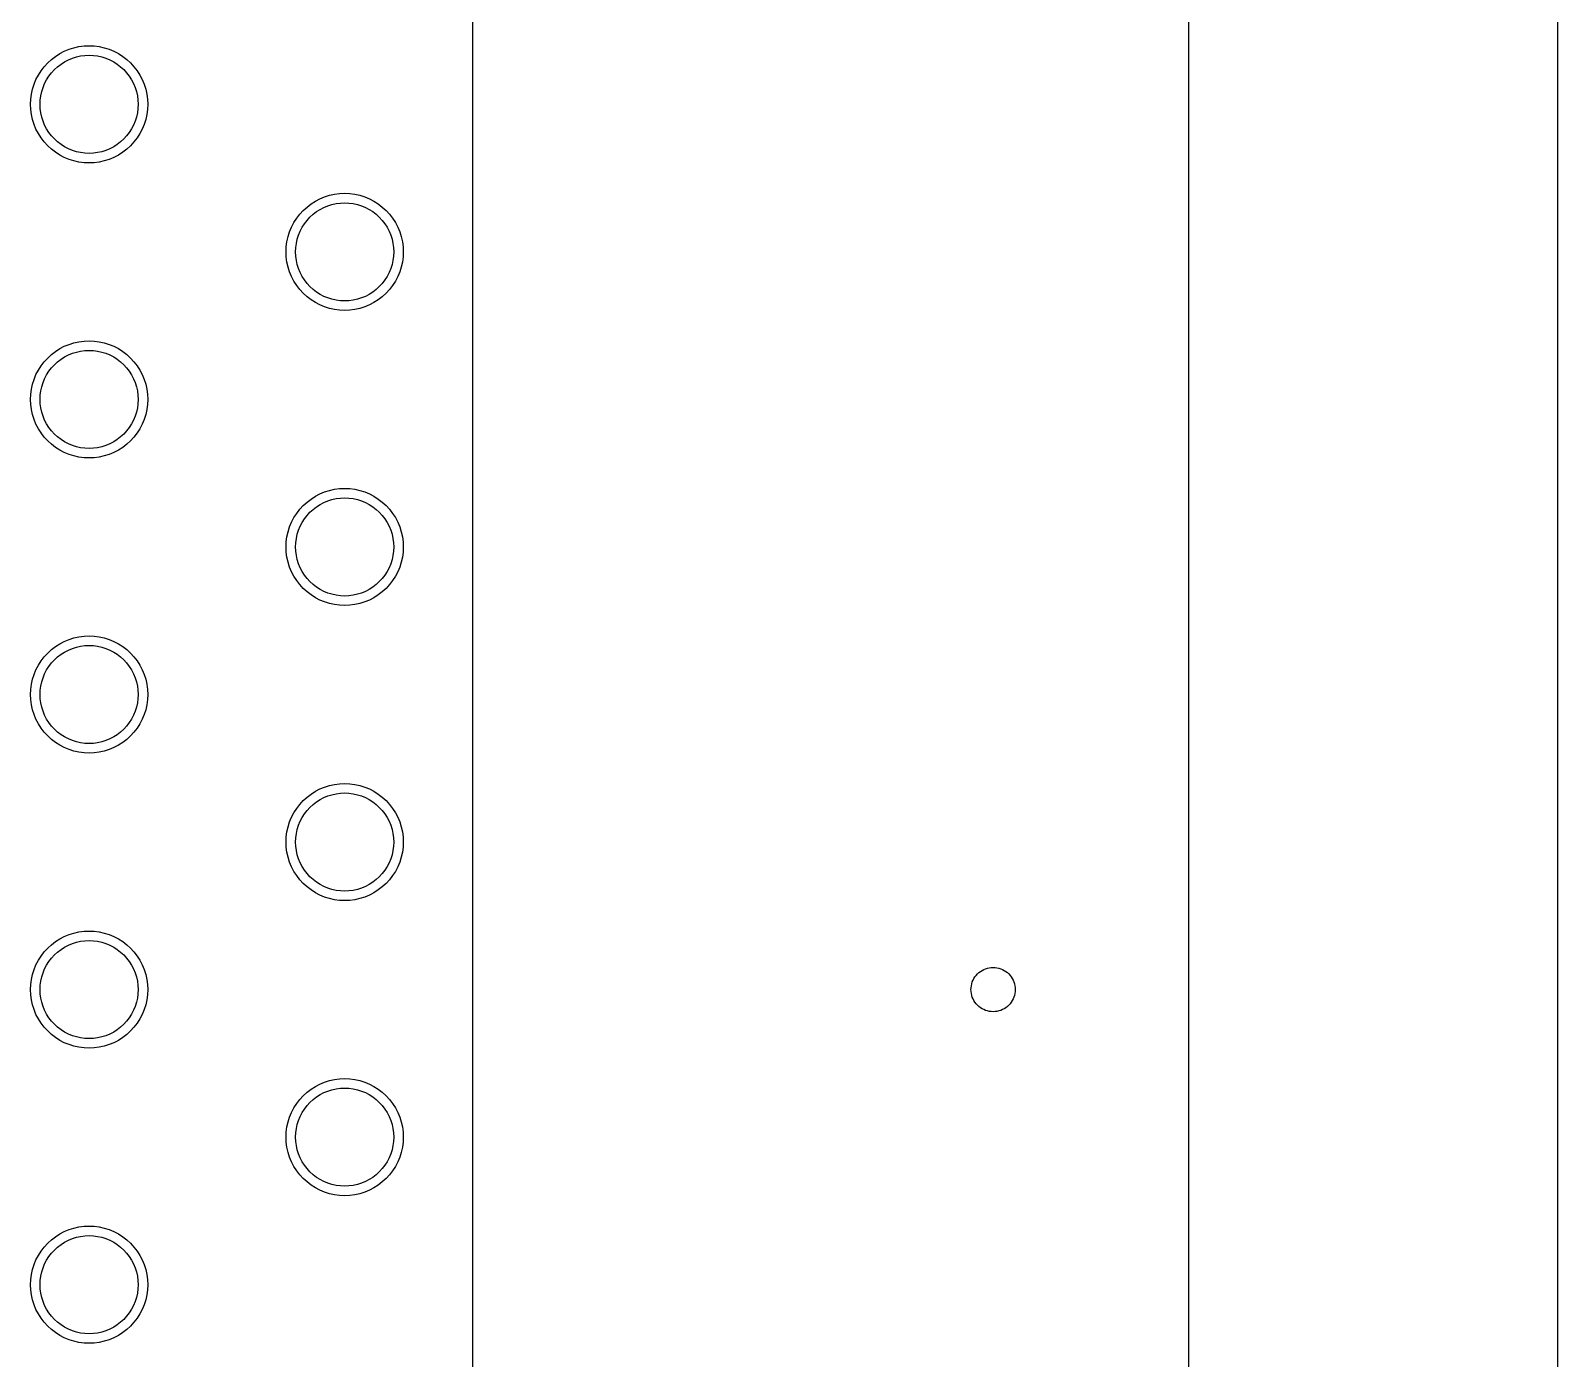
# Model space of a CAD drawing. Header units: millimetres. Extents: x 0 to 2033, y -1000001 to 3212.
# Drawn here: x 365 to 572, y 1225 to 1405 of the extents above; entities that cross this region are included whole.
import ezdxf

# ---------------------------------------------------------------- set-up
doc = ezdxf.new("R2010")
doc.units = ezdxf.units.MM
doc.layers.add('DRAWING', color=7, linetype='Continuous')

msp = doc.modelspace()

# ---------------------------------------------------------------- linework, layer by layer
at = {"layer": 'DRAWING', "linetype": 'CONTINUOUS', "true_color": 0x111111}
msp.add_line((522, 3150), (522, 320), dxfattribs=at)
at = {"layer": 'DRAWING', "linetype": 'CONTINUOUS', "true_color": 0xff6a00}
msp.add_line((572, 3150), (572, 320), dxfattribs=at)
at = {"layer": 'DRAWING', "linetype": 'CONTINUOUS', "true_color": 0x222222}
msp.add_line((424.92, 3135), (424.92, 335), dxfattribs=at)
at = {"layer": 'DRAWING', "linetype": 'CONTINUOUS', "true_color": 0xff1a1a}
for points in [[(380.9, 1395), (380.87, 1394.31), (380.78, 1393.62), (380.63, 1392.94), (380.42, 1392.28), (380.16, 1391.64), (379.84, 1391.03), (379.46, 1390.45), (379.04, 1389.9), (378.57, 1389.39), (378.06, 1388.92), (377.51, 1388.5), (376.93, 1388.12), (376.32, 1387.8), (375.68, 1387.54), (375.02, 1387.33), (374.34, 1387.18), (373.65, 1387.09), (372.96, 1387.06), (372.27, 1387.09), (371.58, 1387.18), (370.9, 1387.33), (370.24, 1387.54), (369.6, 1387.8), (368.99, 1388.12), (368.41, 1388.5), (367.86, 1388.92), (367.35, 1389.39), (366.88, 1389.9), (366.46, 1390.45), (366.08, 1391.03), (365.76, 1391.64), (365.5, 1392.28), (365.29, 1392.94), (365.14, 1393.62), (365.05, 1394.31), (365.02, 1395), (365.05, 1395.69), (365.14, 1396.38), (365.29, 1397.06), (365.5, 1397.72), (365.76, 1398.36), (366.08, 1398.97), (366.46, 1399.55), (366.88, 1400.1), (367.35, 1400.61), (367.86, 1401.08), (368.41, 1401.5), (368.99, 1401.88), (369.6, 1402.2), (370.24, 1402.46), (370.9, 1402.67), (371.58, 1402.82), (372.27, 1402.91), (372.96, 1402.94), (373.65, 1402.91), (374.34, 1402.82), (375.02, 1402.67), (375.68, 1402.46), (376.32, 1402.2), (376.93, 1401.88), (377.51, 1401.5), (378.06, 1401.08), (378.57, 1400.61), (379.04, 1400.1), (379.46, 1399.55), (379.84, 1398.97), (380.16, 1398.36), (380.42, 1397.72), (380.63, 1397.06), (380.78, 1396.38), (380.87, 1395.69), (380.9, 1395)], [(415.54, 1375), (415.51, 1374.31), (415.42, 1373.62), (415.27, 1372.94), (415.06, 1372.28), (414.8, 1371.64), (414.48, 1371.03), (414.1, 1370.45), (413.68, 1369.9), (413.21, 1369.39), (412.7, 1368.92), (412.15, 1368.5), (411.57, 1368.12), (410.96, 1367.8), (410.32, 1367.54), (409.66, 1367.33), (408.98, 1367.18), (408.29, 1367.09), (407.6, 1367.06), (406.91, 1367.09), (406.22, 1367.18), (405.54, 1367.33), (404.88, 1367.54), (404.24, 1367.8), (403.63, 1368.12), (403.05, 1368.5), (402.5, 1368.92), (401.99, 1369.39), (401.52, 1369.9), (401.1, 1370.45), (400.72, 1371.03), (400.4, 1371.64), (400.14, 1372.28), (399.93, 1372.94), (399.78, 1373.62), (399.69, 1374.31), (399.66, 1375), (399.69, 1375.69), (399.78, 1376.38), (399.93, 1377.06), (400.14, 1377.72), (400.4, 1378.36), (400.72, 1378.97), (401.1, 1379.55), (401.52, 1380.1), (401.99, 1380.61), (402.5, 1381.08), (403.05, 1381.5), (403.63, 1381.88), (404.24, 1382.2), (404.88, 1382.46), (405.54, 1382.67), (406.22, 1382.82), (406.91, 1382.91), (407.6, 1382.94), (408.29, 1382.91), (408.98, 1382.82), (409.66, 1382.67), (410.32, 1382.46), (410.96, 1382.2), (411.57, 1381.88), (412.15, 1381.5), (412.7, 1381.08), (413.21, 1380.61), (413.68, 1380.1), (414.1, 1379.55), (414.48, 1378.97), (414.8, 1378.36), (415.06, 1377.72), (415.27, 1377.06), (415.42, 1376.38), (415.51, 1375.69), (415.54, 1375)], [(380.9, 1355), (380.87, 1354.31), (380.78, 1353.62), (380.63, 1352.94), (380.42, 1352.28), (380.16, 1351.64), (379.84, 1351.03), (379.46, 1350.45), (379.04, 1349.9), (378.57, 1349.39), (378.06, 1348.92), (377.51, 1348.5), (376.93, 1348.12), (376.32, 1347.8), (375.68, 1347.54), (375.02, 1347.33), (374.34, 1347.18), (373.65, 1347.09), (372.96, 1347.06), (372.27, 1347.09), (371.58, 1347.18), (370.9, 1347.33), (370.24, 1347.54), (369.6, 1347.8), (368.99, 1348.12), (368.41, 1348.5), (367.86, 1348.92), (367.35, 1349.39), (366.88, 1349.9), (366.46, 1350.45), (366.08, 1351.03), (365.76, 1351.64), (365.5, 1352.28), (365.29, 1352.94), (365.14, 1353.62), (365.05, 1354.31), (365.02, 1355), (365.05, 1355.69), (365.14, 1356.38), (365.29, 1357.06), (365.5, 1357.72), (365.76, 1358.36), (366.08, 1358.97), (366.46, 1359.55), (366.88, 1360.1), (367.35, 1360.61), (367.86, 1361.08), (368.41, 1361.5), (368.99, 1361.88), (369.6, 1362.2), (370.24, 1362.46), (370.9, 1362.67), (371.58, 1362.82), (372.27, 1362.91), (372.96, 1362.94), (373.65, 1362.91), (374.34, 1362.82), (375.02, 1362.67), (375.68, 1362.46), (376.32, 1362.2), (376.93, 1361.88), (377.51, 1361.5), (378.06, 1361.08), (378.57, 1360.61), (379.04, 1360.1), (379.46, 1359.55), (379.84, 1358.97), (380.16, 1358.36), (380.42, 1357.72), (380.63, 1357.06), (380.78, 1356.38), (380.87, 1355.69), (380.9, 1355)], [(415.54, 1335), (415.51, 1334.31), (415.42, 1333.62), (415.27, 1332.94), (415.06, 1332.28), (414.8, 1331.64), (414.48, 1331.03), (414.1, 1330.45), (413.68, 1329.9), (413.21, 1329.39), (412.7, 1328.92), (412.15, 1328.5), (411.57, 1328.12), (410.96, 1327.8), (410.32, 1327.54), (409.66, 1327.33), (408.98, 1327.18), (408.29, 1327.09), (407.6, 1327.06), (406.91, 1327.09), (406.22, 1327.18), (405.54, 1327.33), (404.88, 1327.54), (404.24, 1327.8), (403.63, 1328.12), (403.05, 1328.5), (402.5, 1328.92), (401.99, 1329.39), (401.52, 1329.9), (401.1, 1330.45), (400.72, 1331.03), (400.4, 1331.64), (400.14, 1332.28), (399.93, 1332.94), (399.78, 1333.62), (399.69, 1334.31), (399.66, 1335), (399.69, 1335.69), (399.78, 1336.38), (399.93, 1337.06), (400.14, 1337.72), (400.4, 1338.36), (400.72, 1338.97), (401.1, 1339.55), (401.52, 1340.1), (401.99, 1340.61), (402.5, 1341.08), (403.05, 1341.5), (403.63, 1341.88), (404.24, 1342.2), (404.88, 1342.46), (405.54, 1342.67), (406.22, 1342.82), (406.91, 1342.91), (407.6, 1342.94), (408.29, 1342.91), (408.98, 1342.82), (409.66, 1342.67), (410.32, 1342.46), (410.96, 1342.2), (411.57, 1341.88), (412.15, 1341.5), (412.7, 1341.08), (413.21, 1340.61), (413.68, 1340.1), (414.1, 1339.55), (414.48, 1338.97), (414.8, 1338.36), (415.06, 1337.72), (415.27, 1337.06), (415.42, 1336.38), (415.51, 1335.69), (415.54, 1335)], [(380.9, 1315), (380.87, 1314.31), (380.78, 1313.62), (380.63, 1312.94), (380.42, 1312.28), (380.16, 1311.64), (379.84, 1311.03), (379.46, 1310.45), (379.04, 1309.9), (378.57, 1309.39), (378.06, 1308.92), (377.51, 1308.5), (376.93, 1308.12), (376.32, 1307.8), (375.68, 1307.54), (375.02, 1307.33), (374.34, 1307.18), (373.65, 1307.09), (372.96, 1307.06), (372.27, 1307.09), (371.58, 1307.18), (370.9, 1307.33), (370.24, 1307.54), (369.6, 1307.8), (368.99, 1308.12), (368.41, 1308.5), (367.86, 1308.92), (367.35, 1309.39), (366.88, 1309.9), (366.46, 1310.45), (366.08, 1311.03), (365.76, 1311.64), (365.5, 1312.28), (365.29, 1312.94), (365.14, 1313.62), (365.05, 1314.31), (365.02, 1315), (365.05, 1315.69), (365.14, 1316.38), (365.29, 1317.06), (365.5, 1317.72), (365.76, 1318.36), (366.08, 1318.97), (366.46, 1319.55), (366.88, 1320.1), (367.35, 1320.61), (367.86, 1321.08), (368.41, 1321.5), (368.99, 1321.88), (369.6, 1322.2), (370.24, 1322.46), (370.9, 1322.67), (371.58, 1322.82), (372.27, 1322.91), (372.96, 1322.94), (373.65, 1322.91), (374.34, 1322.82), (375.02, 1322.67), (375.68, 1322.46), (376.32, 1322.2), (376.93, 1321.88), (377.51, 1321.5), (378.06, 1321.08), (378.57, 1320.61), (379.04, 1320.1), (379.46, 1319.55), (379.84, 1318.97), (380.16, 1318.36), (380.42, 1317.72), (380.63, 1317.06), (380.78, 1316.38), (380.87, 1315.69), (380.9, 1315)], [(415.54, 1295), (415.51, 1294.31), (415.42, 1293.62), (415.27, 1292.94), (415.06, 1292.28), (414.8, 1291.64), (414.48, 1291.03), (414.1, 1290.45), (413.68, 1289.9), (413.21, 1289.39), (412.7, 1288.92), (412.15, 1288.5), (411.57, 1288.12), (410.96, 1287.8), (410.32, 1287.54), (409.66, 1287.33), (408.98, 1287.18), (408.29, 1287.09), (407.6, 1287.06), (406.91, 1287.09), (406.22, 1287.18), (405.54, 1287.33), (404.88, 1287.54), (404.24, 1287.8), (403.63, 1288.12), (403.05, 1288.5), (402.5, 1288.92), (401.99, 1289.39), (401.52, 1289.9), (401.1, 1290.45), (400.72, 1291.03), (400.4, 1291.64), (400.14, 1292.28), (399.93, 1292.94), (399.78, 1293.62), (399.69, 1294.31), (399.66, 1295), (399.69, 1295.69), (399.78, 1296.38), (399.93, 1297.06), (400.14, 1297.72), (400.4, 1298.36), (400.72, 1298.97), (401.1, 1299.55), (401.52, 1300.1), (401.99, 1300.61), (402.5, 1301.08), (403.05, 1301.5), (403.63, 1301.88), (404.24, 1302.2), (404.88, 1302.46), (405.54, 1302.67), (406.22, 1302.82), (406.91, 1302.91), (407.6, 1302.94), (408.29, 1302.91), (408.98, 1302.82), (409.66, 1302.67), (410.32, 1302.46), (410.96, 1302.2), (411.57, 1301.88), (412.15, 1301.5), (412.7, 1301.08), (413.21, 1300.61), (413.68, 1300.1), (414.1, 1299.55), (414.48, 1298.97), (414.8, 1298.36), (415.06, 1297.72), (415.27, 1297.06), (415.42, 1296.38), (415.51, 1295.69), (415.54, 1295)], [(380.9, 1275), (380.87, 1274.31), (380.78, 1273.62), (380.63, 1272.94), (380.42, 1272.28), (380.16, 1271.64), (379.84, 1271.03), (379.46, 1270.45), (379.04, 1269.9), (378.57, 1269.39), (378.06, 1268.92), (377.51, 1268.5), (376.93, 1268.12), (376.32, 1267.8), (375.68, 1267.54), (375.02, 1267.33), (374.34, 1267.18), (373.65, 1267.09), (372.96, 1267.06), (372.27, 1267.09), (371.58, 1267.18), (370.9, 1267.33), (370.24, 1267.54), (369.6, 1267.8), (368.99, 1268.12), (368.41, 1268.5), (367.86, 1268.92), (367.35, 1269.39), (366.88, 1269.9), (366.46, 1270.45), (366.08, 1271.03), (365.76, 1271.64), (365.5, 1272.28), (365.29, 1272.94), (365.14, 1273.62), (365.05, 1274.31), (365.02, 1275), (365.05, 1275.69), (365.14, 1276.38), (365.29, 1277.06), (365.5, 1277.72), (365.76, 1278.36), (366.08, 1278.97), (366.46, 1279.55), (366.88, 1280.1), (367.35, 1280.61), (367.86, 1281.08), (368.41, 1281.5), (368.99, 1281.88), (369.6, 1282.2), (370.24, 1282.46), (370.9, 1282.67), (371.58, 1282.82), (372.27, 1282.91), (372.96, 1282.94), (373.65, 1282.91), (374.34, 1282.82), (375.02, 1282.67), (375.68, 1282.46), (376.32, 1282.2), (376.93, 1281.88), (377.51, 1281.5), (378.06, 1281.08), (378.57, 1280.61), (379.04, 1280.1), (379.46, 1279.55), (379.84, 1278.97), (380.16, 1278.36), (380.42, 1277.72), (380.63, 1277.06), (380.78, 1276.38), (380.87, 1275.69), (380.9, 1275)], [(415.54, 1255), (415.51, 1254.31), (415.42, 1253.62), (415.27, 1252.94), (415.06, 1252.28), (414.8, 1251.64), (414.48, 1251.03), (414.1, 1250.45), (413.68, 1249.9), (413.21, 1249.39), (412.7, 1248.92), (412.15, 1248.5), (411.57, 1248.12), (410.96, 1247.8), (410.32, 1247.54), (409.66, 1247.33), (408.98, 1247.18), (408.29, 1247.09), (407.6, 1247.06), (406.91, 1247.09), (406.22, 1247.18), (405.54, 1247.33), (404.88, 1247.54), (404.24, 1247.8), (403.63, 1248.12), (403.05, 1248.5), (402.5, 1248.92), (401.99, 1249.39), (401.52, 1249.9), (401.1, 1250.45), (400.72, 1251.03), (400.4, 1251.64), (400.14, 1252.28), (399.93, 1252.94), (399.78, 1253.62), (399.69, 1254.31), (399.66, 1255), (399.69, 1255.69), (399.78, 1256.38), (399.93, 1257.06), (400.14, 1257.72), (400.4, 1258.36), (400.72, 1258.97), (401.1, 1259.55), (401.52, 1260.1), (401.99, 1260.61), (402.5, 1261.08), (403.05, 1261.5), (403.63, 1261.88), (404.24, 1262.2), (404.88, 1262.46), (405.54, 1262.67), (406.22, 1262.82), (406.91, 1262.91), (407.6, 1262.94), (408.29, 1262.91), (408.98, 1262.82), (409.66, 1262.67), (410.32, 1262.46), (410.96, 1262.2), (411.57, 1261.88), (412.15, 1261.5), (412.7, 1261.08), (413.21, 1260.61), (413.68, 1260.1), (414.1, 1259.55), (414.48, 1258.97), (414.8, 1258.36), (415.06, 1257.72), (415.27, 1257.06), (415.42, 1256.38), (415.51, 1255.69), (415.54, 1255)], [(380.9, 1235), (380.87, 1234.31), (380.78, 1233.62), (380.63, 1232.94), (380.42, 1232.28), (380.16, 1231.64), (379.84, 1231.03), (379.46, 1230.45), (379.04, 1229.9), (378.57, 1229.39), (378.06, 1228.92), (377.51, 1228.5), (376.93, 1228.12), (376.32, 1227.8), (375.68, 1227.54), (375.02, 1227.33), (374.34, 1227.18), (373.65, 1227.09), (372.96, 1227.06), (372.27, 1227.09), (371.58, 1227.18), (370.9, 1227.33), (370.24, 1227.54), (369.6, 1227.8), (368.99, 1228.12), (368.41, 1228.5), (367.86, 1228.92), (367.35, 1229.39), (366.88, 1229.9), (366.46, 1230.45), (366.08, 1231.03), (365.76, 1231.64), (365.5, 1232.28), (365.29, 1232.94), (365.14, 1233.62), (365.05, 1234.31), (365.02, 1235), (365.05, 1235.69), (365.14, 1236.38), (365.29, 1237.06), (365.5, 1237.72), (365.76, 1238.36), (366.08, 1238.97), (366.46, 1239.55), (366.88, 1240.1), (367.35, 1240.61), (367.86, 1241.08), (368.41, 1241.5), (368.99, 1241.88), (369.6, 1242.2), (370.24, 1242.46), (370.9, 1242.67), (371.58, 1242.82), (372.27, 1242.91), (372.96, 1242.94), (373.65, 1242.91), (374.34, 1242.82), (375.02, 1242.67), (375.68, 1242.46), (376.32, 1242.2), (376.93, 1241.88), (377.51, 1241.5), (378.06, 1241.08), (378.57, 1240.61), (379.04, 1240.1), (379.46, 1239.55), (379.84, 1238.97), (380.16, 1238.36), (380.42, 1237.72), (380.63, 1237.06), (380.78, 1236.38), (380.87, 1235.69), (380.9, 1235)]]:
    msp.add_lwpolyline(points, close=True, dxfattribs=at)
at = {"layer": 'DRAWING', "linetype": 'CONTINUOUS', "true_color": 0x111111}
for points in [[(379.61, 1395), (379.58, 1394.42), (379.51, 1393.85), (379.38, 1393.28), (379.21, 1392.73), (378.99, 1392.19), (378.72, 1391.67), (378.41, 1391.19), (378.05, 1390.73), (377.66, 1390.3), (377.23, 1389.91), (376.77, 1389.55), (376.29, 1389.24), (375.77, 1388.97), (375.23, 1388.75), (374.68, 1388.58), (374.11, 1388.45), (373.54, 1388.38), (372.96, 1388.35), (372.38, 1388.38), (371.81, 1388.45), (371.24, 1388.58), (370.69, 1388.75), (370.15, 1388.97), (369.64, 1389.24), (369.15, 1389.55), (368.69, 1389.91), (368.26, 1390.3), (367.87, 1390.73), (367.51, 1391.19), (367.2, 1391.67), (366.93, 1392.19), (366.71, 1392.73), (366.54, 1393.28), (366.41, 1393.85), (366.34, 1394.42), (366.31, 1395), (366.34, 1395.58), (366.41, 1396.15), (366.54, 1396.72), (366.71, 1397.27), (366.93, 1397.81), (367.2, 1398.33), (367.51, 1398.81), (367.87, 1399.27), (368.26, 1399.7), (368.69, 1400.09), (369.15, 1400.45), (369.64, 1400.76), (370.15, 1401.03), (370.69, 1401.25), (371.24, 1401.42), (371.81, 1401.55), (372.38, 1401.62), (372.96, 1401.65), (373.54, 1401.62), (374.11, 1401.55), (374.68, 1401.42), (375.23, 1401.25), (375.77, 1401.03), (376.29, 1400.76), (376.77, 1400.45), (377.23, 1400.09), (377.66, 1399.7), (378.05, 1399.27), (378.41, 1398.81), (378.72, 1398.33), (378.99, 1397.81), (379.21, 1397.27), (379.38, 1396.72), (379.51, 1396.15), (379.58, 1395.58), (379.61, 1395)], [(414.25, 1375), (414.22, 1374.42), (414.15, 1373.85), (414.02, 1373.28), (413.85, 1372.73), (413.63, 1372.19), (413.36, 1371.67), (413.05, 1371.19), (412.69, 1370.73), (412.3, 1370.3), (411.87, 1369.91), (411.41, 1369.55), (410.93, 1369.24), (410.41, 1368.97), (409.87, 1368.75), (409.32, 1368.58), (408.75, 1368.45), (408.18, 1368.38), (407.6, 1368.35), (407.02, 1368.38), (406.45, 1368.45), (405.88, 1368.58), (405.33, 1368.75), (404.79, 1368.97), (404.28, 1369.24), (403.79, 1369.55), (403.33, 1369.91), (402.9, 1370.3), (402.51, 1370.73), (402.15, 1371.19), (401.84, 1371.67), (401.57, 1372.19), (401.35, 1372.73), (401.18, 1373.28), (401.05, 1373.85), (400.98, 1374.42), (400.95, 1375), (400.98, 1375.58), (401.05, 1376.15), (401.18, 1376.72), (401.35, 1377.27), (401.57, 1377.81), (401.84, 1378.33), (402.15, 1378.81), (402.51, 1379.27), (402.9, 1379.7), (403.33, 1380.09), (403.79, 1380.45), (404.28, 1380.76), (404.79, 1381.03), (405.33, 1381.25), (405.88, 1381.42), (406.45, 1381.55), (407.02, 1381.62), (407.6, 1381.65), (408.18, 1381.62), (408.75, 1381.55), (409.32, 1381.42), (409.87, 1381.25), (410.41, 1381.03), (410.93, 1380.76), (411.41, 1380.45), (411.87, 1380.09), (412.3, 1379.7), (412.69, 1379.27), (413.05, 1378.81), (413.36, 1378.33), (413.63, 1377.81), (413.85, 1377.27), (414.02, 1376.72), (414.15, 1376.15), (414.22, 1375.58), (414.25, 1375)], [(379.61, 1355), (379.58, 1354.42), (379.51, 1353.85), (379.38, 1353.28), (379.21, 1352.73), (378.99, 1352.19), (378.72, 1351.67), (378.41, 1351.19), (378.05, 1350.73), (377.66, 1350.3), (377.23, 1349.91), (376.77, 1349.55), (376.29, 1349.24), (375.77, 1348.97), (375.23, 1348.75), (374.68, 1348.58), (374.11, 1348.45), (373.54, 1348.38), (372.96, 1348.35), (372.38, 1348.38), (371.81, 1348.45), (371.24, 1348.58), (370.69, 1348.75), (370.15, 1348.97), (369.64, 1349.24), (369.15, 1349.55), (368.69, 1349.91), (368.26, 1350.3), (367.87, 1350.73), (367.51, 1351.19), (367.2, 1351.67), (366.93, 1352.19), (366.71, 1352.73), (366.54, 1353.28), (366.41, 1353.85), (366.34, 1354.42), (366.31, 1355), (366.34, 1355.58), (366.41, 1356.15), (366.54, 1356.72), (366.71, 1357.27), (366.93, 1357.81), (367.2, 1358.33), (367.51, 1358.81), (367.87, 1359.27), (368.26, 1359.7), (368.69, 1360.09), (369.15, 1360.45), (369.64, 1360.76), (370.15, 1361.03), (370.69, 1361.25), (371.24, 1361.42), (371.81, 1361.55), (372.38, 1361.62), (372.96, 1361.65), (373.54, 1361.62), (374.11, 1361.55), (374.68, 1361.42), (375.23, 1361.25), (375.77, 1361.03), (376.29, 1360.76), (376.77, 1360.45), (377.23, 1360.09), (377.66, 1359.7), (378.05, 1359.27), (378.41, 1358.81), (378.72, 1358.33), (378.99, 1357.81), (379.21, 1357.27), (379.38, 1356.72), (379.51, 1356.15), (379.58, 1355.58), (379.61, 1355)], [(414.25, 1335), (414.22, 1334.42), (414.15, 1333.85), (414.02, 1333.28), (413.85, 1332.73), (413.63, 1332.19), (413.36, 1331.67), (413.05, 1331.19), (412.69, 1330.73), (412.3, 1330.3), (411.87, 1329.91), (411.41, 1329.55), (410.93, 1329.24), (410.41, 1328.97), (409.87, 1328.75), (409.32, 1328.58), (408.75, 1328.45), (408.18, 1328.38), (407.6, 1328.35), (407.02, 1328.38), (406.45, 1328.45), (405.88, 1328.58), (405.33, 1328.75), (404.79, 1328.97), (404.28, 1329.24), (403.79, 1329.55), (403.33, 1329.91), (402.9, 1330.3), (402.51, 1330.73), (402.15, 1331.19), (401.84, 1331.67), (401.57, 1332.19), (401.35, 1332.73), (401.18, 1333.28), (401.05, 1333.85), (400.98, 1334.42), (400.95, 1335), (400.98, 1335.58), (401.05, 1336.15), (401.18, 1336.72), (401.35, 1337.27), (401.57, 1337.81), (401.84, 1338.33), (402.15, 1338.81), (402.51, 1339.27), (402.9, 1339.7), (403.33, 1340.09), (403.79, 1340.45), (404.28, 1340.76), (404.79, 1341.03), (405.33, 1341.25), (405.88, 1341.42), (406.45, 1341.55), (407.02, 1341.62), (407.6, 1341.65), (408.18, 1341.62), (408.75, 1341.55), (409.32, 1341.42), (409.87, 1341.25), (410.41, 1341.03), (410.93, 1340.76), (411.41, 1340.45), (411.87, 1340.09), (412.3, 1339.7), (412.69, 1339.27), (413.05, 1338.81), (413.36, 1338.33), (413.63, 1337.81), (413.85, 1337.27), (414.02, 1336.72), (414.15, 1336.15), (414.22, 1335.58), (414.25, 1335)], [(379.61, 1315), (379.58, 1314.42), (379.51, 1313.85), (379.38, 1313.28), (379.21, 1312.73), (378.99, 1312.19), (378.72, 1311.67), (378.41, 1311.19), (378.05, 1310.73), (377.66, 1310.3), (377.23, 1309.91), (376.77, 1309.55), (376.29, 1309.24), (375.77, 1308.97), (375.23, 1308.75), (374.68, 1308.58), (374.11, 1308.45), (373.54, 1308.38), (372.96, 1308.35), (372.38, 1308.38), (371.81, 1308.45), (371.24, 1308.58), (370.69, 1308.75), (370.15, 1308.97), (369.64, 1309.24), (369.15, 1309.55), (368.69, 1309.91), (368.26, 1310.3), (367.87, 1310.73), (367.51, 1311.19), (367.2, 1311.67), (366.93, 1312.19), (366.71, 1312.73), (366.54, 1313.28), (366.41, 1313.85), (366.34, 1314.42), (366.31, 1315), (366.34, 1315.58), (366.41, 1316.15), (366.54, 1316.72), (366.71, 1317.27), (366.93, 1317.81), (367.2, 1318.33), (367.51, 1318.81), (367.87, 1319.27), (368.26, 1319.7), (368.69, 1320.09), (369.15, 1320.45), (369.64, 1320.76), (370.15, 1321.03), (370.69, 1321.25), (371.24, 1321.42), (371.81, 1321.55), (372.38, 1321.62), (372.96, 1321.65), (373.54, 1321.62), (374.11, 1321.55), (374.68, 1321.42), (375.23, 1321.25), (375.77, 1321.03), (376.29, 1320.76), (376.77, 1320.45), (377.23, 1320.09), (377.66, 1319.7), (378.05, 1319.27), (378.41, 1318.81), (378.72, 1318.33), (378.99, 1317.81), (379.21, 1317.27), (379.38, 1316.72), (379.51, 1316.15), (379.58, 1315.58), (379.61, 1315)], [(414.25, 1295), (414.22, 1294.42), (414.15, 1293.85), (414.02, 1293.28), (413.85, 1292.73), (413.63, 1292.19), (413.36, 1291.67), (413.05, 1291.19), (412.69, 1290.73), (412.3, 1290.3), (411.87, 1289.91), (411.41, 1289.55), (410.93, 1289.24), (410.41, 1288.97), (409.87, 1288.75), (409.32, 1288.58), (408.75, 1288.45), (408.18, 1288.38), (407.6, 1288.35), (407.02, 1288.38), (406.45, 1288.45), (405.88, 1288.58), (405.33, 1288.75), (404.79, 1288.97), (404.28, 1289.24), (403.79, 1289.55), (403.33, 1289.91), (402.9, 1290.3), (402.51, 1290.73), (402.15, 1291.19), (401.84, 1291.67), (401.57, 1292.19), (401.35, 1292.73), (401.18, 1293.28), (401.05, 1293.85), (400.98, 1294.42), (400.95, 1295), (400.98, 1295.58), (401.05, 1296.15), (401.18, 1296.72), (401.35, 1297.27), (401.57, 1297.81), (401.84, 1298.33), (402.15, 1298.81), (402.51, 1299.27), (402.9, 1299.7), (403.33, 1300.09), (403.79, 1300.45), (404.28, 1300.76), (404.79, 1301.03), (405.33, 1301.25), (405.88, 1301.42), (406.45, 1301.55), (407.02, 1301.62), (407.6, 1301.65), (408.18, 1301.62), (408.75, 1301.55), (409.32, 1301.42), (409.87, 1301.25), (410.41, 1301.03), (410.93, 1300.76), (411.41, 1300.45), (411.87, 1300.09), (412.3, 1299.7), (412.69, 1299.27), (413.05, 1298.81), (413.36, 1298.33), (413.63, 1297.81), (413.85, 1297.27), (414.02, 1296.72), (414.15, 1296.15), (414.22, 1295.58), (414.25, 1295)], [(379.61, 1275), (379.58, 1274.42), (379.51, 1273.85), (379.38, 1273.28), (379.21, 1272.73), (378.99, 1272.19), (378.72, 1271.67), (378.41, 1271.19), (378.05, 1270.73), (377.66, 1270.3), (377.23, 1269.91), (376.77, 1269.55), (376.29, 1269.24), (375.77, 1268.97), (375.23, 1268.75), (374.68, 1268.58), (374.11, 1268.45), (373.54, 1268.38), (372.96, 1268.35), (372.38, 1268.38), (371.81, 1268.45), (371.24, 1268.58), (370.69, 1268.75), (370.15, 1268.97), (369.64, 1269.24), (369.15, 1269.55), (368.69, 1269.91), (368.26, 1270.3), (367.87, 1270.73), (367.51, 1271.19), (367.2, 1271.67), (366.93, 1272.19), (366.71, 1272.73), (366.54, 1273.28), (366.41, 1273.85), (366.34, 1274.42), (366.31, 1275), (366.34, 1275.58), (366.41, 1276.15), (366.54, 1276.72), (366.71, 1277.27), (366.93, 1277.81), (367.2, 1278.33), (367.51, 1278.81), (367.87, 1279.27), (368.26, 1279.7), (368.69, 1280.09), (369.15, 1280.45), (369.64, 1280.76), (370.15, 1281.03), (370.69, 1281.25), (371.24, 1281.42), (371.81, 1281.55), (372.38, 1281.62), (372.96, 1281.65), (373.54, 1281.62), (374.11, 1281.55), (374.68, 1281.42), (375.23, 1281.25), (375.77, 1281.03), (376.29, 1280.76), (376.77, 1280.45), (377.23, 1280.09), (377.66, 1279.7), (378.05, 1279.27), (378.41, 1278.81), (378.72, 1278.33), (378.99, 1277.81), (379.21, 1277.27), (379.38, 1276.72), (379.51, 1276.15), (379.58, 1275.58), (379.61, 1275)], [(498.5, 1275), (498.49, 1274.74), (498.45, 1274.48), (498.4, 1274.22), (498.32, 1273.97), (498.22, 1273.73), (498.1, 1273.5), (497.96, 1273.28), (497.8, 1273.07), (497.62, 1272.88), (497.43, 1272.7), (497.22, 1272.54), (497, 1272.4), (496.77, 1272.28), (496.53, 1272.18), (496.28, 1272.1), (496.02, 1272.05), (495.76, 1272.01), (495.5, 1272), (495.24, 1272.01), (494.98, 1272.05), (494.72, 1272.1), (494.47, 1272.18), (494.23, 1272.28), (494, 1272.4), (493.78, 1272.54), (493.57, 1272.7), (493.38, 1272.88), (493.2, 1273.07), (493.04, 1273.28), (492.9, 1273.5), (492.78, 1273.73), (492.68, 1273.97), (492.6, 1274.22), (492.55, 1274.48), (492.51, 1274.74), (492.5, 1275), (492.51, 1275.26), (492.55, 1275.52), (492.6, 1275.78), (492.68, 1276.03), (492.78, 1276.27), (492.9, 1276.5), (493.04, 1276.72), (493.2, 1276.93), (493.38, 1277.12), (493.57, 1277.3), (493.78, 1277.46), (494, 1277.6), (494.23, 1277.72), (494.47, 1277.82), (494.72, 1277.9), (494.98, 1277.95), (495.24, 1277.99), (495.5, 1278), (495.76, 1277.99), (496.02, 1277.95), (496.28, 1277.9), (496.53, 1277.82), (496.77, 1277.72), (497, 1277.6), (497.22, 1277.46), (497.43, 1277.3), (497.62, 1277.12), (497.8, 1276.93), (497.96, 1276.72), (498.1, 1276.5), (498.22, 1276.27), (498.32, 1276.03), (498.4, 1275.78), (498.45, 1275.52), (498.49, 1275.26), (498.5, 1275)], [(414.25, 1255), (414.22, 1254.42), (414.15, 1253.85), (414.02, 1253.28), (413.85, 1252.73), (413.63, 1252.19), (413.36, 1251.67), (413.05, 1251.19), (412.69, 1250.73), (412.3, 1250.3), (411.87, 1249.91), (411.41, 1249.55), (410.93, 1249.24), (410.41, 1248.97), (409.87, 1248.75), (409.32, 1248.58), (408.75, 1248.45), (408.18, 1248.38), (407.6, 1248.35), (407.02, 1248.38), (406.45, 1248.45), (405.88, 1248.58), (405.33, 1248.75), (404.79, 1248.97), (404.28, 1249.24), (403.79, 1249.55), (403.33, 1249.91), (402.9, 1250.3), (402.51, 1250.73), (402.15, 1251.19), (401.84, 1251.67), (401.57, 1252.19), (401.35, 1252.73), (401.18, 1253.28), (401.05, 1253.85), (400.98, 1254.42), (400.95, 1255), (400.98, 1255.58), (401.05, 1256.15), (401.18, 1256.72), (401.35, 1257.27), (401.57, 1257.81), (401.84, 1258.33), (402.15, 1258.81), (402.51, 1259.27), (402.9, 1259.7), (403.33, 1260.09), (403.79, 1260.45), (404.28, 1260.76), (404.79, 1261.03), (405.33, 1261.25), (405.88, 1261.42), (406.45, 1261.55), (407.02, 1261.62), (407.6, 1261.65), (408.18, 1261.62), (408.75, 1261.55), (409.32, 1261.42), (409.87, 1261.25), (410.41, 1261.03), (410.93, 1260.76), (411.41, 1260.45), (411.87, 1260.09), (412.3, 1259.7), (412.69, 1259.27), (413.05, 1258.81), (413.36, 1258.33), (413.63, 1257.81), (413.85, 1257.27), (414.02, 1256.72), (414.15, 1256.15), (414.22, 1255.58), (414.25, 1255)], [(379.61, 1235), (379.58, 1234.42), (379.51, 1233.85), (379.38, 1233.28), (379.21, 1232.73), (378.99, 1232.19), (378.72, 1231.67), (378.41, 1231.19), (378.05, 1230.73), (377.66, 1230.3), (377.23, 1229.91), (376.77, 1229.55), (376.29, 1229.24), (375.77, 1228.97), (375.23, 1228.75), (374.68, 1228.58), (374.11, 1228.45), (373.54, 1228.38), (372.96, 1228.35), (372.38, 1228.38), (371.81, 1228.45), (371.24, 1228.58), (370.69, 1228.75), (370.15, 1228.97), (369.64, 1229.24), (369.15, 1229.55), (368.69, 1229.91), (368.26, 1230.3), (367.87, 1230.73), (367.51, 1231.19), (367.2, 1231.67), (366.93, 1232.19), (366.71, 1232.73), (366.54, 1233.28), (366.41, 1233.85), (366.34, 1234.42), (366.31, 1235), (366.34, 1235.58), (366.41, 1236.15), (366.54, 1236.72), (366.71, 1237.27), (366.93, 1237.81), (367.2, 1238.33), (367.51, 1238.81), (367.87, 1239.27), (368.26, 1239.7), (368.69, 1240.09), (369.15, 1240.45), (369.64, 1240.76), (370.15, 1241.03), (370.69, 1241.25), (371.24, 1241.42), (371.81, 1241.55), (372.38, 1241.62), (372.96, 1241.65), (373.54, 1241.62), (374.11, 1241.55), (374.68, 1241.42), (375.23, 1241.25), (375.77, 1241.03), (376.29, 1240.76), (376.77, 1240.45), (377.23, 1240.09), (377.66, 1239.7), (378.05, 1239.27), (378.41, 1238.81), (378.72, 1238.33), (378.99, 1237.81), (379.21, 1237.27), (379.38, 1236.72), (379.51, 1236.15), (379.58, 1235.58), (379.61, 1235)]]:
    msp.add_lwpolyline(points, close=True, dxfattribs=at)

doc.saveas('drawing.dxf')
